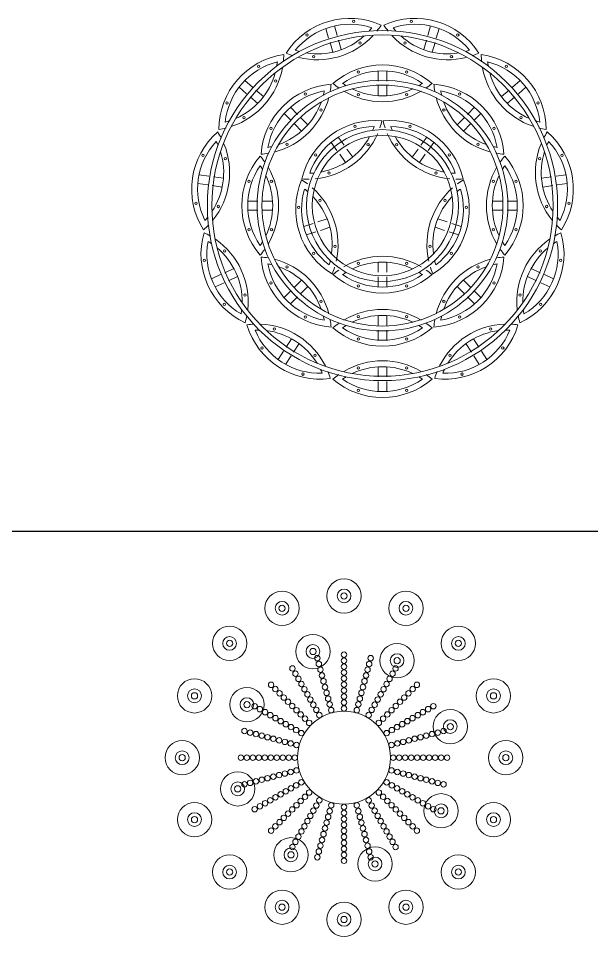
# Model space of a CAD drawing. Header units: inches. Extents: x 193287 to 241687, y 437648 to 550079.
# Drawn here: x 234699 to 235158, y 463130 to 463865 of the extents above; entities that cross this region are included whole.
import ezdxf

# ---------------------------------------------------------------- set-up
doc = ezdxf.new("R2010")
doc.units = ezdxf.units.IN
doc.header["$MEASUREMENT"] = 0
doc.linetypes.add('HIDDEN', pattern=[0.375, 0.25, -0.125])
doc.layers.add('CQ lighting plan', color=7, linetype='Continuous', lineweight=0)
doc.layers.add('Glass', color=4, linetype='Continuous', lineweight=0)
for name, color, linetype in [('CQ SPOT DETAIL DIMENSION', 9, 'Continuous'), ('CQ-legend tex box', 3, 'Continuous'), ('E-LITE-FIXT-NORM-CEILING', 3, 'Continuous')]:
    doc.layers.add(name, color=color, linetype=linetype)

# ---------------------------------------------------------------- blocks, each defined once
blk = doc.blocks.new('ch baccarat 24 plan')
at = {"layer": 'Glass', "lineweight": 0, "ltscale": 5}
for centre, radius in [((12249.2, 9353.7, 0), 55), ((12050.9, 9314.2, 0), 55), ((12249.2, 9353.7, 0), 22), ((12249.2, 9353.7, 0), 10), ((12447.6, 9314.2, 0), 55), ((12050.9, 9314.2, 0), 22), ((12447.6, 9314.2, 0), 22), ((12050.9, 9314.2, 0), 10), ((12447.6, 9314.2, 0), 10), ((11882.8, 9201.9, 0), 55), ((12615.7, 9201.9, 0), 55), ((11882.8, 9201.9, 0), 22), ((11882.8, 9201.9, 0), 10), ((12348.9, 9175.7, 0), 55), ((12615.7, 9201.9, 0), 22), ((12615.7, 9201.9, 0), 10), ((12079.1, 9146.5, 0), 55), ((12348.9, 9175.7, 0), 22), ((12348.9, 9175.7, 0), 10), ((12079.1, 9146.5, 0), 22), ((12079.1, 9146.5, 0), 10), ((11770.5, 9033.7, 0), 55), ((12728, 9033.7, 0), 55), ((11770.5, 9033.7, 0), 22), ((11770.5, 9033.7, 0), 10), ((12560.3, 9005.5, 0), 55), ((12728, 9033.7, 0), 22), ((12728, 9033.7, 0), 10), ((12560.3, 9005.5, 0), 22), ((12560.3, 9005.5, 0), 10), ((11909, 8935.1, 0), 55), ((11909, 8935.1, 0), 22), ((11909, 8935.1, 0), 10), ((11731, 8835.4, 0), 55), ((12767.5, 8835.4, 0), 55), ((11731, 8835.4, 0), 22), ((12767.5, 8835.4, 0), 22), ((11731, 8835.4, 0), 10), ((12767.5, 8835.4, 0), 10), ((12589.5, 8735.7, 0), 55), ((12589.5, 8735.7, 0), 22), ((12589.5, 8735.7, 0), 10), ((11938.2, 8665.3, 0), 55), ((11770.5, 8637.1, 0), 55), ((11938.2, 8665.3, 0), 22), ((12728, 8637.1, 0), 55), ((11770.5, 8637.1, 0), 22), ((11938.2, 8665.3, 0), 10), ((12728, 8637.1, 0), 22), ((11770.5, 8637.1, 0), 10), ((12728, 8637.1, 0), 10), ((12419.3, 8524.3, 0), 55), ((12149.6, 8495.2, 0), 55), ((12419.3, 8524.3, 0), 22), ((12419.3, 8524.3, 0), 10), ((11882.8, 8469, 0), 55), ((12149.6, 8495.2, 0), 22), ((12149.6, 8495.2, 0), 10), ((12615.7, 8469, 0), 55), ((11882.8, 8469, 0), 22), ((11882.8, 8469, 0), 10), ((12615.7, 8469, 0), 22), ((12615.7, 8469, 0), 10), ((12050.9, 8356.6, 0), 55), ((12447.6, 8356.6, 0), 55), ((12050.9, 8356.6, 0), 22), ((12050.9, 8356.6, 0), 10), ((12249.2, 8317.2, 0), 55), ((12447.6, 8356.6, 0), 22), ((12447.6, 8356.6, 0), 10), ((12249.2, 8317.2, 0), 22), ((12249.2, 8317.2, 0), 10)]:
    blk.add_circle(centre, radius, dxfattribs=at)
at = {"layer": 'Glass', "lineweight": 0}
for centre, radius in [((12163.8, 9154.4, 0), 8.77), ((12249.2, 9165.6, 0), 8.77), ((12249.2, 9146.5, 0), 8.77), ((12334.7, 9154.4, 0), 8.77), ((12084.1, 9121.4, 0), 8.77), ((12168.7, 9135.9, 0), 8.77), ((12173.7, 9117.4, 0), 8.77), ((12249.2, 9127.3, 0), 8.77), ((12324.8, 9117.4, 0), 8.77), ((12329.8, 9135.9, 0), 8.77), ((12414.4, 9121.4, 0), 8.77), ((12093.7, 9104.8, 0), 8.77), ((12103.3, 9088.2, 0), 8.77), ((12178.7, 9098.9, 0), 8.77), ((12249.2, 9108.2, 0), 8.77), ((12249.2, 9089, 0), 8.77), ((12319.8, 9098.9, 0), 8.77), ((12395.2, 9088.2, 0), 8.77), ((12404.8, 9104.8, 0), 8.77), ((12015.7, 9068.9, 0), 8.77), ((12029.3, 9055.4, 0), 8.77), ((12112.9, 9071.6, 0), 8.77), ((12122.5, 9055, 0), 8.77), ((12183.6, 9080.4, 0), 8.77), ((12188.6, 9061.8, 0), 8.77), ((12249.2, 9069.8, 0), 8.77), ((12309.9, 9061.8, 0), 8.77), ((12314.9, 9080.4, 0), 8.77), ((12376, 9055, 0), 8.77), ((12385.6, 9071.6, 0), 8.77), ((12469.2, 9055.4, 0), 8.77), ((12482.7, 9068.9, 0), 8.77), ((12042.8, 9041.8, 0), 8.77), ((12056.4, 9028.3, 0), 8.77), ((12132, 9038.4, 0), 8.77), ((12193.5, 9043.3, 0), 8.77), ((12198.5, 9024.8, 0), 8.77), ((12249.2, 9050.7, 0), 8.77), ((12249.2, 9031.5, 0), 8.77), ((12300, 9024.8, 0), 8.77), ((12305, 9043.3, 0), 8.77), ((12366.4, 9038.4, 0), 8.77), ((12442.1, 9028.3, 0), 8.77), ((12455.6, 9041.8, 0), 8.77), ((11963.3, 9000.5, 0), 8.77), ((12069.9, 9014.7, 0), 8.77), ((12083.5, 9001.2, 0), 8.77), ((12141.6, 9021.8, 0), 8.77), ((12151.2, 9005.2, 0), 8.77), ((12203.5, 9006.3, 0), 8.77), ((12249.2, 9012.3, 0), 8.77), ((12295, 9006.3, 0), 8.77), ((12347.3, 9005.2, 0), 8.77), ((12356.9, 9021.8, 0), 8.77), ((12415, 9001.2, 0), 8.77), ((12428.5, 9014.7, 0), 8.77), ((12535.2, 9000.5, 0), 8.77), ((11979.9, 8991, 0), 8.77), ((11996.5, 8981.4, 0), 8.77), ((12013, 8971.8, 0), 8.77), ((12097, 8987.6, 0), 8.77), ((12249.2, 8835.4, 0), 149), ((12110.6, 8974.1, 0), 8.77), ((12160.8, 8988.6, 0), 8.77), ((12170.4, 8972.1, 0), 8.77), ((12208.4, 8987.8, 0), 8.77), ((12249.2, 8993.2, 0), 8.77), ((12290.1, 8987.8, 0), 8.77), ((12328.1, 8972.1, 0), 8.77), ((12337.7, 8988.6, 0), 8.77), ((12387.9, 8974.1, 0), 8.77), ((12401.4, 8987.6, 0), 8.77), ((12485.4, 8971.8, 0), 8.77), ((12502, 8981.4, 0), 8.77), ((12518.6, 8991, 0), 8.77), ((12029.6, 8962.2, 0), 8.77), ((12046.2, 8952.6, 0), 8.77), ((12062.8, 8943, 0), 8.77), ((12124.1, 8960.5, 0), 8.77), ((12137.7, 8947, 0), 8.77), ((12360.8, 8947, 0), 8.77), ((12374.3, 8960.5, 0), 8.77), ((12435.7, 8943, 0), 8.77), ((12452.2, 8952.6, 0), 8.77), ((12468.8, 8962.2, 0), 8.77), ((11930.3, 8920.9, 0), 8.77), ((11948.8, 8915.9, 0), 8.77), ((11967.3, 8911, 0), 8.77), ((11985.8, 8906, 0), 8.77), ((12079.4, 8933.5, 0), 8.77), ((12096, 8923.9, 0), 8.77), ((12112.6, 8914.3, 0), 8.77), ((12385.9, 8914.3, 0), 8.77), ((12402.5, 8923.9, 0), 8.77), ((12419.1, 8933.5, 0), 8.77), ((12512.7, 8906, 0), 8.77), ((12531.2, 8911, 0), 8.77), ((12549.7, 8915.9, 0), 8.77), ((12568.2, 8920.9, 0), 8.77), ((12004.3, 8901.1, 0), 8.77), ((12022.8, 8896.1, 0), 8.77), ((12041.3, 8891.1, 0), 8.77), ((12059.8, 8886.2, 0), 8.77), ((12078.3, 8881.2, 0), 8.77), ((12420.1, 8881.2, 0), 8.77), ((12438.6, 8886.2, 0), 8.77), ((12457.2, 8891.1, 0), 8.77), ((12475.7, 8896.1, 0), 8.77), ((12494.2, 8901.1, 0), 8.77), ((12096.9, 8876.3, 0), 8.77), ((12401.6, 8876.3, 0), 8.77), ((11919, 8835.4, 0), 8.77), ((11938.2, 8835.4, 0), 8.77), ((11957.3, 8835.4, 0), 8.77), ((11976.5, 8835.4, 0), 8.77), ((11995.7, 8835.4, 0), 8.77), ((12014.8, 8835.4, 0), 8.77), ((12034, 8835.4, 0), 8.77), ((12053.2, 8835.4, 0), 8.77), ((12072.3, 8835.4, 0), 8.77), ((12091.5, 8835.4, 0), 8.77), ((12407, 8835.4, 0), 8.77), ((12426.2, 8835.4, 0), 8.77), ((12445.3, 8835.4, 0), 8.77), ((12464.5, 8835.4, 0), 8.77), ((12483.7, 8835.4, 0), 8.77), ((12502.8, 8835.4, 0), 8.77), ((12522, 8835.4, 0), 8.77), ((12541.1, 8835.4, 0), 8.77), ((12560.3, 8835.4, 0), 8.77), ((12579.5, 8835.4, 0), 8.77), ((12078.3, 8789.6, 0), 8.77), ((12096.9, 8794.6, 0), 8.77), ((12401.6, 8794.6, 0), 8.77), ((12420.1, 8789.6, 0), 8.77), ((11967.3, 8759.9, 0), 8.77), ((11985.8, 8764.8, 0), 8.77), ((12004.3, 8769.8, 0), 8.77), ((12022.8, 8774.8, 0), 8.77), ((12041.3, 8779.7, 0), 8.77), ((12059.8, 8784.7, 0), 8.77), ((12438.6, 8784.7, 0), 8.77), ((12457.2, 8779.7, 0), 8.77), ((12475.7, 8774.8, 0), 8.77), ((12494.2, 8769.8, 0), 8.77), ((12512.7, 8764.8, 0), 8.77), ((12531.2, 8759.9, 0), 8.77), ((11930.3, 8750, 0), 8.77), ((11948.8, 8754.9, 0), 8.77), ((12079.4, 8737.4, 0), 8.77), ((12096, 8747, 0), 8.77), ((12112.6, 8756.5, 0), 8.77), ((12385.9, 8756.5, 0), 8.77), ((12402.5, 8747, 0), 8.77), ((12419.1, 8737.4, 0), 8.77), ((12549.7, 8754.9, 0), 8.77), ((12568.2, 8750, 0), 8.77), ((12029.6, 8708.6, 0), 8.77), ((12046.2, 8718.2, 0), 8.77), ((12062.8, 8727.8, 0), 8.77), ((12124.1, 8710.3, 0), 8.77), ((12137.7, 8723.9, 0), 8.77), ((12360.8, 8723.9, 0), 8.77), ((12374.3, 8710.3, 0), 8.77), ((12435.7, 8727.8, 0), 8.77), ((12452.2, 8718.2, 0), 8.77), ((12468.8, 8708.6, 0), 8.77), ((11979.9, 8679.9, 0), 8.77), ((11996.5, 8689.5, 0), 8.77), ((12013, 8699.1, 0), 8.77), ((12097, 8683.2, 0), 8.77), ((12110.6, 8696.8, 0), 8.77), ((12160.8, 8682.2, 0), 8.77), ((12170.4, 8698.8, 0), 8.77), ((12208.4, 8683, 0), 8.77), ((12249.2, 8677.7, 0), 8.77), ((12290.1, 8683, 0), 8.77), ((12328.1, 8698.8, 0), 8.77), ((12337.7, 8682.2, 0), 8.77), ((12387.9, 8696.8, 0), 8.77), ((12401.4, 8683.2, 0), 8.77), ((12485.4, 8699.1, 0), 8.77), ((12502, 8689.5, 0), 8.77), ((12518.6, 8679.9, 0), 8.77), ((11963.3, 8670.3, 0), 8.77), ((12056.4, 8642.6, 0), 8.77), ((12069.9, 8656.1, 0), 8.77), ((12083.5, 8669.7, 0), 8.77), ((12141.6, 8649, 0), 8.77), ((12151.2, 8665.6, 0), 8.77), ((12198.5, 8646, 0), 8.77), ((12203.5, 8664.5, 0), 8.77), ((12249.2, 8658.5, 0), 8.77), ((12295, 8664.5, 0), 8.77), ((12300, 8646, 0), 8.77), ((12347.3, 8665.6, 0), 8.77), ((12356.9, 8649, 0), 8.77), ((12415, 8669.7, 0), 8.77), ((12428.5, 8656.1, 0), 8.77), ((12442.1, 8642.6, 0), 8.77), ((12535.2, 8670.3, 0), 8.77), ((12029.3, 8615.5, 0), 8.77), ((12042.8, 8629, 0), 8.77), ((12122.5, 8615.8, 0), 8.77), ((12132, 8632.4, 0), 8.77), ((12193.5, 8627.5, 0), 8.77), ((12249.2, 8639.3, 0), 8.77), ((12249.2, 8620.2, 0), 8.77), ((12305, 8627.5, 0), 8.77), ((12366.4, 8632.4, 0), 8.77), ((12376, 8615.8, 0), 8.77), ((12455.6, 8629, 0), 8.77), ((12469.2, 8615.5, 0), 8.77), ((12015.7, 8601.9, 0), 8.77), ((12103.3, 8582.6, 0), 8.77), ((12112.9, 8599.2, 0), 8.77), ((12183.6, 8590.5, 0), 8.77), ((12188.6, 8609, 0), 8.77), ((12249.2, 8601, 0), 8.77), ((12309.9, 8609, 0), 8.77), ((12314.9, 8590.5, 0), 8.77), ((12385.6, 8599.2, 0), 8.77), ((12395.2, 8582.6, 0), 8.77), ((12482.7, 8601.9, 0), 8.77), ((12093.7, 8566, 0), 8.77), ((12173.7, 8553.5, 0), 8.77), ((12178.7, 8572, 0), 8.77), ((12249.2, 8581.9, 0), 8.77), ((12249.2, 8562.7, 0), 8.77), ((12319.8, 8572, 0), 8.77), ((12324.8, 8553.5, 0), 8.77), ((12404.8, 8566, 0), 8.77), ((12084.1, 8549.4, 0), 8.77), ((12168.7, 8535, 0), 8.77), ((12249.2, 8543.5, 0), 8.77), ((12249.2, 8524.4, 0), 8.77), ((12329.8, 8535, 0), 8.77), ((12414.4, 8549.4, 0), 8.77), ((12163.8, 8516.5, 0), 8.77), ((12249.2, 8505.2, 0), 8.77), ((12334.7, 8516.5, 0), 8.77)]:
    blk.add_circle(centre, radius, dxfattribs=at)
blk = doc.blocks.new('stilio 11-8-5 plan')
at = {"lineweight": 0}
for p, q in [((54408.6, -1349.1), (54399.5, -1318.3)), ((54698.9, -1349.1), (54707.9, -1318.3)), ((54381.3, -1357.1), (54372.3, -1326.3)), ((54726.1, -1357.1), (54735.1, -1326.3)), ((54394.6, -1402.2), (54385.6, -1371.5)), ((54421.8, -1394.2), (54412.8, -1363.5)), ((54685.6, -1394.2), (54694.7, -1363.5)), ((54712.9, -1402.2), (54721.9, -1371.5)), ((54539.5, -1494.7), (54539.5, -1462.7)), ((54567.9, -1494.7), (54567.9, -1462.7)), ((54137.1, -1514), (54112.9, -1493.1)), ((54970.4, -1514), (54994.6, -1493.1)), ((54118.5, -1535.5), (54094.3, -1514.5)), ((54172.6, -1544.8), (54148.4, -1523.9)), ((54539.5, -1541.7), (54539.5, -1509.7)), ((54567.9, -1541.7), (54567.9, -1509.7)), ((54934.8, -1544.8), (54959, -1523.9)), ((54989, -1535.5), (55013.2, -1514.5)), ((54154, -1566.3), (54129.8, -1545.3)), ((54953.4, -1566.3), (54977.6, -1545.3)), ((54281.5, -1601.6), (54258.9, -1578.9)), ((54825.9, -1601.6), (54848.6, -1578.9)), ((54261.4, -1621.6), (54238.8, -1599)), ((54314.8, -1634.8), (54292.1, -1612.2)), ((54792.7, -1634.8), (54815.3, -1612.2)), ((54846, -1621.6), (54868.6, -1599)), ((54294.7, -1654.9), (54272.1, -1632.2)), ((54812.7, -1654.9), (54835.4, -1632.2)), ((54430.8, -1700.6), (54412, -1674.6)), ((54676.6, -1700.6), (54695.4, -1674.6)), ((54407.9, -1717.2), (54389, -1691.3)), ((54699.6, -1717.2), (54718.4, -1691.3)), ((54435.5, -1755.3), (54416.7, -1729.4)), ((54458.5, -1738.6), (54439.7, -1712.7)), ((54649, -1738.6), (54667.8, -1712.7)), ((54671.9, -1755.3), (54690.8, -1729.4)), ((53993.8, -1827.7), (53962.1, -1823.1)), ((53997.9, -1799.6), (53966.2, -1795)), ((54044.4, -1806.3), (54012.7, -1801.7)), ((55063, -1806.3), (55094.7, -1801.7)), ((55109.6, -1799.6), (55141.3, -1795)), ((55113.6, -1827.7), (55145.3, -1823.1)), ((54040.4, -1834.4), (54008.7, -1829.8)), ((55067.1, -1834.4), (55098.8, -1829.8)), ((54154.6, -1879.6), (54122.5, -1879.6)), ((54201.6, -1879.6), (54169.6, -1879.6)), ((54905.8, -1879.6), (54937.9, -1879.6)), ((54952.9, -1879.6), (54984.9, -1879.6)), ((54154.6, -1908), (54122.5, -1908)), ((54201.6, -1908), (54169.6, -1908)), ((54905.8, -1908), (54937.9, -1908)), ((54952.9, -1908), (54984.9, -1908)), ((54376.7, -1936.4), (54346.2, -1946.3)), ((54730.8, -1936.4), (54761.2, -1946.3)), ((54331.9, -1951), (54301.5, -1960.9)), ((54385.4, -1963.4), (54355, -1973.3)), ((54722, -1963.4), (54752.5, -1973.3)), ((54775.5, -1951), (54806, -1960.9)), ((54340.7, -1978), (54310.2, -1987.9)), ((54766.8, -1978), (54797.2, -1987.9)), ((54539.5, -2075.4), (54539.5, -2107.4)), ((54567.9, -2075.4), (54567.9, -2107.4)), ((54035.2, -2115.1), (54006, -2128.4)), ((54077.9, -2095.5), (54048.8, -2108.8)), ((55029.5, -2095.5), (55058.6, -2108.8)), ((55072.3, -2115.1), (55101.4, -2128.4)), ((54046.9, -2140.9), (54017.8, -2154.2)), ((54089.7, -2121.3), (54060.6, -2134.6)), ((54294.7, -2132.8), (54272.1, -2155.4)), ((54539.5, -2122.4), (54539.5, -2154.5)), ((54567.9, -2122.4), (54567.9, -2154.5)), ((54812.7, -2132.8), (54835.4, -2155.4)), ((55017.7, -2121.3), (55046.8, -2134.6)), ((55060.5, -2140.9), (55089.6, -2154.2)), ((54261.4, -2166), (54238.8, -2188.7)), ((54314.8, -2152.9), (54292.1, -2175.5)), ((54792.7, -2152.9), (54815.3, -2175.5)), ((54846, -2166), (54868.6, -2188.7)), ((54281.5, -2186.1), (54258.9, -2208.8)), ((54825.9, -2186.1), (54848.6, -2208.8)), ((54539.5, -2246), (54539.5, -2278)), ((54567.9, -2246), (54567.9, -2278)), ((54539.5, -2293), (54539.5, -2325)), ((54567.9, -2293), (54567.9, -2325)), ((54262.5, -2320.7), (54245.2, -2347.7)), ((54844.9, -2320.7), (54862.3, -2347.7)), ((54286.4, -2336.1), (54269.1, -2363)), ((54821.1, -2336.1), (54838.4, -2363)), ((54237.1, -2360.3), (54219.8, -2387.2)), ((54261, -2375.6), (54243.6, -2402.6)), ((54846.5, -2375.6), (54863.8, -2402.6)), ((54870.4, -2360.3), (54887.7, -2387.2)), ((54539.5, -2410.4), (54539.5, -2442.4)), ((54567.9, -2410.4), (54567.9, -2442.4)), ((54539.5, -2457.4), (54539.5, -2489.5)), ((54567.9, -2457.4), (54567.9, -2489.5))]:
    blk.add_line(p, q, dxfattribs=at)
for points in [[(54266.6, -1413.6, -0.023988), (54245, -1405, -0.371976), (54549.2, -1315.7)], [(54571.8, -1334.6, -0.023988), (54558.3, -1315.7, -0.371976), (54862.5, -1405)], [(54287.5, -1400.2, -0.015078), (54274.5, -1396.3, -0.313492), (54519.6, -1324.3, -0.015078), (54510.8, -1334.6, -0.015078)], [(54549.2, -1315.7, -0.023988), (54535.6, -1334.6, -0.023988)], [(54596.7, -1334.6, -0.015078), (54587.9, -1324.3, -0.313492), (54832.9, -1396.3, -0.015078), (54820, -1400.2, -0.015078)], [(54522.8, -1349.4, -0.273619), (54285.4, -1419.2)], [(54494.9, -1350.3, -0.226855), (54309.3, -1404.8)], [(54822.1, -1419.2, -0.273619), (54584.6, -1349.4)], [(54798.1, -1404.8, -0.226855), (54612.5, -1350.3)], [(54052.6, -1645, -0.023988), (54029.7, -1649.5, -0.371976), (54237.3, -1409.9)], [(54237.3, -1409.9, -0.023988), (54236.1, -1433.2, -0.023988)], [(54862.5, -1405, -0.023988), (54840.8, -1413.6, -0.023988)], [(54871.3, -1433.2, -0.023988), (54870.1, -1409.9, -0.371976), (55077.8, -1649.5)], [(54062.9, -1622.5, -0.015078), (54049.9, -1626.2, -0.313492), (54217.1, -1433.2, -0.015078), (54215.3, -1446.6, -0.015078)], [(54892.2, -1446.6, -0.015078), (54890.3, -1433.2, -0.313492), (55057.6, -1626.2, -0.015078), (55044.6, -1622.5, -0.015078)], [(54233.4, -1452.5, -0.273619), (54071.3, -1639.6)], [(54210.4, -1468.4, -0.226855), (54083.8, -1614.6)], [(54413.6, -1516.6, -0.023988), (54395.2, -1502.3, -0.371976), (54712.3, -1502.3)], [(54437.4, -1509.6, -0.015078), (54426, -1502.2, -0.313492), (54681.4, -1502.2, -0.015078), (54670.1, -1509.6, -0.015078)], [(55036.1, -1639.6, -0.273619), (54874, -1452.5)], [(55023.7, -1614.6, -0.226855), (54897, -1468.4)], [(54187.9, -1726.2, -0.023988), (54164.7, -1729.1, -0.371976), (54388.9, -1504.8)], [(54199.7, -1704.4, -0.015078), (54186.5, -1707.2, -0.313492), (54367.1, -1526.6, -0.015078), (54364.3, -1539.9, -0.015078)], [(54388.9, -1504.8, -0.023988), (54386.1, -1528, -0.023988)], [(54677.5, -1527.2, -0.273619), (54430, -1527.2)], [(54650.4, -1520.2, -0.226855), (54457, -1520.2)], [(54712.3, -1502.3, -0.023988), (54693.9, -1516.6, -0.023988)], [(54721.4, -1528, -0.023988), (54718.5, -1504.8, -0.371976), (54942.7, -1729.1)], [(54743.1, -1539.9, -0.015078), (54740.3, -1526.6, -0.313492), (54920.9, -1707.2, -0.015078), (54907.7, -1704.4, -0.015078)], [(54382, -1547.1, -0.273619), (54207, -1722.1)], [(54900.5, -1722.1, -0.273619), (54725.5, -1547.1)], [(54357.9, -1561.3, -0.226855), (54221.2, -1698)], [(54886.3, -1698, -0.226855), (54749.5, -1561.3)], [(54318.8, -1809, -0.023988), (54295.5, -1808.2, -0.371976), (54552.1, -1621.8)], [(54334, -1789.4, -0.015078), (54320.5, -1790.1, -0.313492), (54527.1, -1639.9, -0.015078), (54522.3, -1652.6, -0.015078)], [(54552.1, -1621.8, -0.023988), (54545.6, -1644.2, -0.023988)], [(54561.8, -1644.2, -0.023988), (54555.4, -1621.8, -0.371976), (54811.9, -1808.2)], [(54585.2, -1652.6, -0.015078), (54580.3, -1639.9, -0.313492), (54787, -1790.1, -0.015078), (54773.5, -1789.4, -0.015078)], [(55077.8, -1649.5, -0.023988), (55054.9, -1645, -0.023988)], [(53997.6, -1955.5, -0.023988), (53980.8, -1971.6, -0.371976), (54025.9, -1657.8)], [(54025.9, -1657.8, -0.023988), (54037.5, -1678, -0.023988)], [(54538.6, -1662.5, -0.273619), (54338.4, -1808)], [(54512.6, -1672.7, -0.226855), (54356.1, -1786.4)], [(54769.1, -1808, -0.273619), (54568.9, -1662.5)], [(54751.3, -1786.4, -0.226855), (54594.8, -1672.7)], [(55069.9, -1678, -0.023988), (55081.5, -1657.8, -0.371976), (55126.7, -1971.6)], [(53994.1, -1930.9, -0.015078), (53985.2, -1941.1, -0.313492), (54021.5, -1688.3, -0.015078), (54027.2, -1700.6, -0.015078)], [(54045.7, -1695.8, -0.273619), (54010.5, -1940.7)], [(55097, -1940.7, -0.273619), (55061.8, -1695.8)], [(55080.3, -1700.6, -0.015078), (55085.9, -1688.3, -0.313492), (55122.3, -1941.1, -0.015078), (55113.4, -1930.9, -0.015078)], [(54034.9, -1721.5, -0.226855), (54007.4, -1913)], [(54176.5, -2034, -0.023988), (54162.1, -2052.4, -0.371976), (54162.1, -1735.3)], [(54162.1, -1735.3, -0.023988), (54176.5, -1753.7, -0.023988)], [(54942.7, -1729.1, -0.023988), (54919.6, -1726.2, -0.023988)], [(54931, -1753.7, -0.023988), (54945.3, -1735.3, -0.371976), (54945.3, -2052.4)], [(55100.1, -1913, -0.226855), (55072.5, -1721.5)], [(54169.5, -2010.2, -0.015078), (54162.1, -2021.5, -0.313492), (54162.1, -1766.1, -0.015078), (54169.5, -1777.5, -0.015078)], [(54187.1, -1770.1, -0.273619), (54187.1, -2017.6)], [(54920.3, -2017.6, -0.273619), (54920.3, -1770.1)], [(54938, -1777.5, -0.015078), (54945.3, -1766.1, -0.313492), (54945.3, -2021.5, -0.015078), (54938, -2010.2, -0.015078)], [(54180.1, -1797.1, -0.226855), (54180.1, -1990.6)], [(54400.5, -2091, -0.023988), (54392.5, -2112.9, -0.371976), (54294.5, -1811.4)], [(54294.5, -1811.4, -0.023988), (54313.8, -1824.4, -0.023988)], [(54793.6, -1824.4, -0.023988), (54812.9, -1811.4, -0.371976), (54714.9, -2112.9)], [(54811.9, -1808.2, -0.023988), (54788.6, -1809, -0.023988)], [(54927.3, -1990.6, -0.226855), (54927.3, -1797.1)], [(54386.5, -2070.5, -0.015078), (54383, -2083.6, -0.313492), (54304, -1840.7, -0.015078), (54314.5, -1849.2, -0.015078)], [(54329, -1836.7, -0.273619), (54405.5, -2072.1)], [(54701.9, -2072.1, -0.273619), (54778.4, -1836.7)], [(54792.9, -1849.2, -0.015078), (54803.4, -1840.7, -0.313492), (54724.5, -2083.6, -0.015078), (54721, -2070.5, -0.015078)], [(54330.7, -1864.6, -0.226855), (54390.5, -2048.6)], [(54717, -2048.6, -0.226855), (54776.7, -1864.6)], [(55126.7, -1971.6, -0.023988), (55109.8, -1955.5, -0.023988)], [(54119.2, -2246.4, -0.023988), (54113.8, -2269, -0.371976), (53982.1, -1980.6)], [(53982.1, -1980.6, -0.023988), (54002.8, -1991.4, -0.023988)], [(55104.7, -1991.4, -0.023988), (55125.4, -1980.6, -0.371976), (54993.6, -2269)], [(54103, -2227.6, -0.015078), (54101, -2241, -0.313492), (53994.9, -2008.7, -0.015078), (54006.3, -2015.9, -0.015078)], [(54019.3, -2001.9, -0.273619), (54122.1, -2227)], [(54024.1, -2029.4, -0.226855), (54104.5, -2205.3)], [(54985.4, -2227, -0.273619), (55088.2, -2001.9)], [(55003, -2205.3, -0.226855), (55083.3, -2029.4)], [(55101.2, -2015.9, -0.015078), (55112.6, -2008.7, -0.313492), (55006.5, -2241, -0.015078), (55004.5, -2227.6, -0.015078)], [(54164.7, -2058.6, -0.023988), (54187.9, -2061.5, -0.023988)], [(54386.1, -2259.7, -0.023988), (54388.9, -2282.8, -0.371976), (54164.7, -2058.6)], [(54430, -2089.9, -0.273619), (54677.5, -2089.9)], [(54919.6, -2061.5, -0.023988), (54942.7, -2058.6, -0.371976), (54718.5, -2282.8)], [(54945.3, -2052.4, -0.023988), (54931, -2034, -0.023988)], [(54364.3, -2247.8, -0.015078), (54367.1, -2261, -0.313492), (54186.5, -2080.4, -0.015078), (54199.7, -2083.3, -0.015078)], [(54207, -2065.6, -0.273619), (54382, -2240.6)], [(54457, -2096.9, -0.226855), (54650.4, -2096.9)], [(54725.5, -2240.6, -0.273619), (54900.5, -2065.6)], [(54907.7, -2083.3, -0.015078), (54920.9, -2080.4, -0.313492), (54740.3, -2261, -0.015078), (54743.1, -2247.8, -0.015078)], [(54221.2, -2089.6, -0.226855), (54357.9, -2226.4)], [(54395.2, -2114.9, -0.023988), (54413.6, -2100.5, -0.023988)], [(54693.9, -2100.5, -0.023988), (54712.3, -2114.9, -0.371976), (54395.2, -2114.9)], [(54670.1, -2107.5, -0.015078), (54681.4, -2114.9, -0.313492), (54426, -2114.9, -0.015078), (54437.4, -2107.5, -0.015078)], [(54714.9, -2112.9, -0.023988), (54707, -2091, -0.023988)], [(54749.5, -2226.4, -0.226855), (54886.3, -2089.6)], [(54430, -2260.4, -0.273619), (54677.5, -2260.4)], [(54457, -2267.4, -0.226855), (54650.4, -2267.4)], [(54718.5, -2282.8, -0.023988), (54721.4, -2259.7, -0.023988)], [(54993.6, -2269, -0.023988), (54988.2, -2246.4, -0.023988)], [(54119.7, -2275.9, -0.023988), (54142.9, -2273.8, -0.023988)], [(54378.8, -2425.3, -0.023988), (54386.5, -2447.3, -0.371976), (54119.7, -2275.9)], [(54355, -2418.3, -0.015078), (54360.5, -2430.7, -0.313492), (54145.7, -2292.6, -0.015078), (54159.2, -2292.5, -0.015078)], [(54162.5, -2273.7, -0.273619), (54370.7, -2407.5)], [(54181.5, -2294.2, -0.226855), (54344.2, -2398.8)], [(54395.2, -2285.4, -0.023988), (54413.6, -2271.1, -0.023988)], [(54693.9, -2271.1, -0.023988), (54712.3, -2285.4, -0.371976), (54395.2, -2285.4)], [(54670.1, -2278.1, -0.015078), (54681.4, -2285.4, -0.313492), (54426, -2285.4, -0.015078), (54437.4, -2278.1, -0.015078)], [(54964.5, -2273.8, -0.023988), (54987.7, -2275.9, -0.371976), (54721, -2447.3)], [(54736.7, -2407.5, -0.273619), (54944.9, -2273.7)], [(54948.3, -2292.5, -0.015078), (54961.8, -2292.6, -0.313492), (54746.9, -2430.7, -0.015078), (54752.5, -2418.3, -0.015078)], [(54763.3, -2398.8, -0.226855), (54926, -2294.2)], [(54430, -2424.9, -0.273619), (54677.5, -2424.9)], [(54457, -2431.9, -0.226855), (54650.4, -2431.9)], [(54395.2, -2449.9, -0.023988), (54413.6, -2435.5, -0.023988)], [(54693.9, -2435.5, -0.023988), (54712.3, -2449.9, -0.371976), (54395.2, -2449.9)], [(54721, -2447.3, -0.023988), (54728.7, -2425.3, -0.023988)], [(54670.1, -2442.5, -0.015078), (54681.4, -2449.9, -0.313492), (54426, -2449.9, -0.015078), (54437.4, -2442.5, -0.015078)]]:
    blk.add_lwpolyline(points, format="xyb", dxfattribs=at)
for centre, radius in [((54461.4, -1303.8), 3.78), ((54646.1, -1303.8), 3.78), ((54553.7, -1893.8), 560.9), ((54553.7, -1893.8), 546.7), ((54312.4, -1347.6), 3.78), ((54795, -1347.6), 3.78), ((54481.7, -1373.1), 3.78), ((54625.7, -1373.1), 3.78), ((54332.8, -1416.8), 3.78), ((54774.7, -1416.8), 3.78), ((54157, -1447.4), 3.78), ((54476.1, -1466.2), 3.78), ((54631.3, -1466.2), 3.78), ((54950.4, -1447.4), 3.78), ((54553.7, -1893.8), 401.5), ((54211.6, -1494.7), 3.78), ((54553.7, -1893.8), 385.9), ((54306.2, -1536.6), 3.78), ((54476.1, -1538.4), 3.78), ((54631.3, -1538.4), 3.78), ((54801.3, -1536.6), 3.78), ((54055.4, -1564.7), 3.78), ((54357.2, -1587.6), 3.78), ((54750.2, -1587.6), 3.78), ((55052, -1564.7), 3.78), ((54110, -1612), 3.78), ((54997.5, -1612), 3.78), ((54196.4, -1646.3), 3.78), ((54465.4, -1640.2), 3.78), ((54642.1, -1640.2), 3.78), ((54911, -1646.3), 3.78), ((54553.7, -1893.8), 243.3), ((54553.7, -1893.8), 224.9), ((54247.5, -1697.3), 3.78), ((54507.8, -1698.6), 3.78), ((54599.6, -1698.6), 3.78), ((54860, -1697.3), 3.78), ((53978.7, -1732.8), 3.78), ((54339.8, -1731.4), 3.78), ((54767.6, -1731.4), 3.78), ((55128.8, -1732.8), 3.78), ((54050.1, -1743), 3.78), ((55057.3, -1743), 3.78), ((54382.2, -1789.8), 3.78), ((54725.2, -1789.8), 3.78), ((54126, -1816.2), 3.78), ((54198.2, -1816.2), 3.78), ((54909.2, -1816.2), 3.78), ((54981.4, -1816.2), 3.78), ((53956.6, -1886.4), 3.78), ((54353.9, -1877.2), 3.78), ((54753.6, -1877.2), 3.78), ((55150.9, -1886.4), 3.78), ((54028, -1896.7), 3.78), ((54285.2, -1899.5), 3.78), ((54822.2, -1899.5), 3.78), ((55079.4, -1896.7), 3.78), ((54126, -1971.4), 3.78), ((54198.2, -1971.4), 3.78), ((54909.2, -1971.4), 3.78), ((54981.4, -1971.4), 3.78), ((54401.8, -2024.8), 3.78), ((54705.6, -2024.8), 3.78), ((54048.5, -2039.2), 3.78), ((54333.2, -2047.1), 3.78), ((54774.3, -2047.1), 3.78), ((55058.9, -2039.2), 3.78), ((53982.9, -2069.2), 3.78), ((54247.5, -2090.3), 3.78), ((54476.1, -2078.8), 3.78), ((54631.3, -2078.8), 3.78), ((54860, -2090.3), 3.78), ((55124.6, -2069.2), 3.78), ((54196.4, -2141.4), 3.78), ((54476.1, -2151), 3.78), ((54631.3, -2151), 3.78), ((54911, -2141.4), 3.78), ((54113, -2180.4), 3.78), ((54994.4, -2180.4), 3.78), ((54357.2, -2200.1), 3.78), ((54750.2, -2200.1), 3.78), ((54047.3, -2210.4), 3.78), ((55060.1, -2210.4), 3.78), ((54306.2, -2251.1), 3.78), ((54476.1, -2249.3), 3.78), ((54631.3, -2249.3), 3.78), ((54801.3, -2251.1), 3.78), ((54207.4, -2289.3), 3.78), ((54900.1, -2289.3), 3.78), ((54476.1, -2321.5), 3.78), ((54631.3, -2321.5), 3.78), ((54168.3, -2350), 3.78), ((54939.1, -2350), 3.78), ((54337.9, -2373.2), 3.78), ((54769.5, -2373.2), 3.78), ((54476.1, -2413.8), 3.78), ((54631.3, -2413.8), 3.78), ((54298.9, -2433.9), 3.78), ((54808.6, -2433.9), 3.78), ((54476.1, -2486), 3.78), ((54631.3, -2486), 3.78)]:
    blk.add_circle(centre, radius, dxfattribs=at)
blk = doc.blocks.new('SMDS')
at = {"layer": 'CQ-legend tex box'}
blk.add_line((384632.87, 477257.76), (386097.22, 477257.76), dxfattribs=at)
at = {"layer": 'CQ lighting plan', "linetype": 'HIDDEN', "xscale": -0.25, "yscale": 0.25, "zscale": 0.25, "rotation": 359.9999999999998}
blk.add_blockref('ch baccarat 24 plan', (388414.9, 474867.45, 0), dxfattribs=at)
at = {"layer": 'E-LITE-FIXT-NORM-CEILING', "xscale": 0.25, "yscale": 0.25, "zscale": 0.25}
blk.add_blockref('stilio 11-8-5 plan', (371744.98, 477992.01), dxfattribs=at)

msp = doc.modelspace()

# ---------------------------------------------------------------- block references
at = {"layer": 'CQ SPOT DETAIL DIMENSION'}
msp.add_blockref('SMDS', (-150392.368, -13803.482), dxfattribs=at)

doc.saveas('drawing.dxf')
